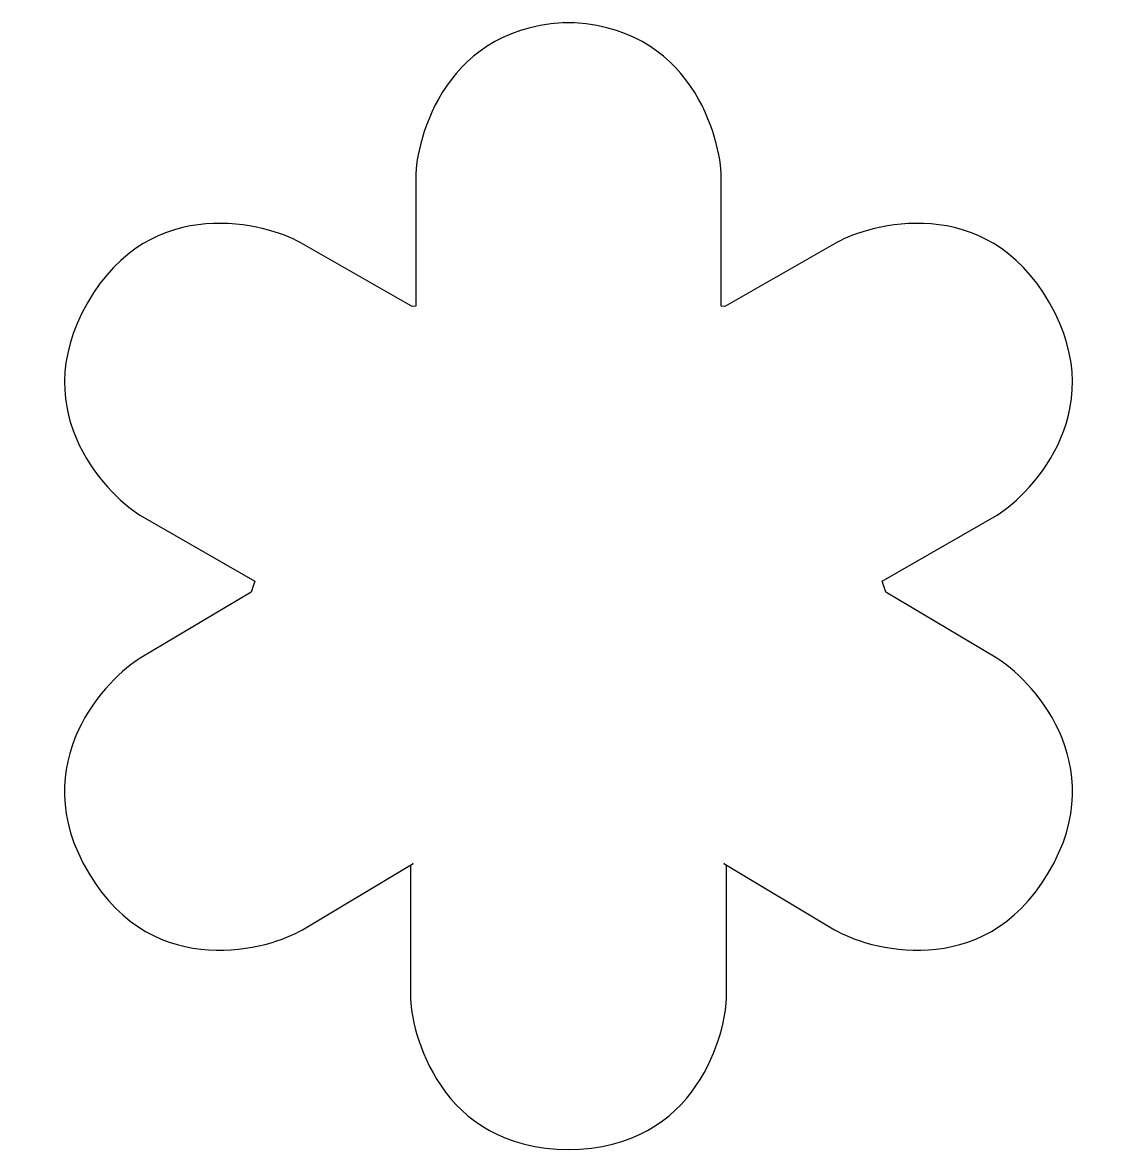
# Model space of a CAD drawing. Header units: centimetres. Extents: x -7.9 to 7.9, y -8.2 to 8.2.
import ezdxf

# ---------------------------------------------------------------- set-up
doc = ezdxf.new("R2010")
doc.units = ezdxf.units.CM
doc.header["$MEASUREMENT"] = 0
doc.layers.add('Camada 1', color=7, linetype='Continuous')

msp = doc.modelspace()

# ---------------------------------------------------------------- linework, layer by layer
at = {"layer": 'Camada 1'}
msp.add_open_spline([(-0.07938, 8.20208), (1.79916, 8.20208), (2.2225, 6.48229), (2.2225, 5.95312), (2.2225, 5.95312), (2.2225, 5.95312), (2.2225, 4.07458), (2.2225, 4.07458), (2.2225, 4.07458), (2.2225, 4.07458), (2.27759, 4.06789), (2.27759, 4.06789), (2.27759, 4.06789), (2.27759, 4.06789), (3.90787, 5.00126), (3.90787, 5.00126), (3.90787, 5.00126), (4.36705, 5.26418), (6.06991, 5.7513), (7.00326, 4.12102), (7.00326, 4.12102), (7.9366, 2.49076), (6.65446, 1.26889), (6.19525, 1.00597), (6.19525, 1.00597), (6.19525, 1.00597), (4.56499, 0.0726), (4.56499, 0.0726), (4.56499, 0.0726), (4.56499, 0.0726), (4.61989, -0.08782), (4.61989, -0.08782), (4.61989, -0.08782), (4.61989, -0.08782), (6.23298, -1.05059), (6.23298, -1.05059), (6.23298, -1.05059), (6.68735, -1.32179), (7.94716, -2.56671), (6.9844, -4.17976), (6.9844, -4.17976), (6.02163, -5.79285), (4.32793, -5.27498), (3.87353, -5.00378), (3.87353, -5.00378), (3.87353, -5.00378), (2.26047, -4.04099), (2.26047, -4.04099), (2.26047, -4.04099), (2.26047, -4.04099), (2.30185, -4.07462), (2.30185, -4.07462), (2.30185, -4.07462), (2.30185, -4.07462), (2.30185, -5.95316), (2.30185, -5.95316), (2.30185, -5.95316), (2.30185, -6.48233), (1.87852, -8.20212), (-0.00003, -8.20212), (-0.00003, -8.20212), (-1.87858, -8.20212), (-2.30191, -6.48233), (-2.30191, -5.95316), (-2.30191, -5.95316), (-2.30191, -5.95316), (-2.30191, -4.07462), (-2.30191, -4.07462), (-2.30191, -4.07462), (-2.30191, -4.07462), (-2.26053, -4.04099), (-2.26053, -4.04099), (-2.26053, -4.04099), (-2.26053, -4.04099), (-3.87359, -5.00378), (-3.87359, -5.00378), (-3.87359, -5.00378), (-4.32796, -5.27498), (-6.02169, -5.79285), (-6.98446, -4.17976), (-6.98446, -4.17976), (-7.94723, -2.5667), (-6.68741, -1.32178), (-6.23304, -1.05059), (-6.23304, -1.05059), (-6.23304, -1.05059), (-4.61995, -0.08782), (-4.61995, -0.08782), (-4.61995, -0.08782), (-4.61995, -0.08782), (-4.56505, 0.0726), (-4.56505, 0.0726), (-4.56505, 0.0726), (-4.56505, 0.0726), (-6.19531, 1.00597), (-6.19531, 1.00597), (-6.19531, 1.00597), (-6.65452, 1.26889), (-7.93667, 2.49076), (-7.00332, 4.12102), (-7.00332, 4.12102), (-6.06995, 5.7513), (-4.36712, 5.26418), (-3.90791, 5.00126), (-3.90791, 5.00126), (-3.90791, 5.00126), (-2.27763, 4.06789), (-2.27763, 4.06789), (-2.27763, 4.06789), (-2.27763, 4.06789), (-2.22252, 4.07458), (-2.22252, 4.07458), (-2.22252, 4.07458), (-2.22252, 4.07458), (-2.2225, 5.95313), (-2.2225, 5.95313), (-2.2225, 5.95313), (-2.2225, 6.4823), (-1.79917, 8.20209), (0.07938, 8.20209), (0.07938, 8.20209), (0.07938, 8.20209), (-0.07938, 8.20208), (-0.07938, 8.20208)], degree=3, knots=[0, 0, 0, 0, 0.03125, 0.03125, 0.03125, 0.03125, 0.0625, 0.0625, 0.0625, 0.0625, 0.09375, 0.09375, 0.09375, 0.09375, 0.125, 0.125, 0.125, 0.125, 0.15625, 0.15625, 0.15625, 0.15625, 0.1875, 0.1875, 0.1875, 0.1875, 0.21875, 0.21875, 0.21875, 0.21875, 0.25, 0.25, 0.25, 0.25, 0.28125, 0.28125, 0.28125, 0.28125, 0.3125, 0.3125, 0.3125, 0.3125, 0.34375, 0.34375, 0.34375, 0.34375, 0.375, 0.375, 0.375, 0.375, 0.40625, 0.40625, 0.40625, 0.40625, 0.4375, 0.4375, 0.4375, 0.4375, 0.46875, 0.46875, 0.46875, 0.46875, 0.5, 0.5, 0.5, 0.5, 0.53125, 0.53125, 0.53125, 0.53125, 0.5625, 0.5625, 0.5625, 0.5625, 0.59375, 0.59375, 0.59375, 0.59375, 0.625, 0.625, 0.625, 0.625, 0.65625, 0.65625, 0.65625, 0.65625, 0.6875, 0.6875, 0.6875, 0.6875, 0.71875, 0.71875, 0.71875, 0.71875, 0.75, 0.75, 0.75, 0.75, 0.78125, 0.78125, 0.78125, 0.78125, 0.8125, 0.8125, 0.8125, 0.8125, 0.84375, 0.84375, 0.84375, 0.84375, 0.875, 0.875, 0.875, 0.875, 0.90625, 0.90625, 0.90625, 0.90625, 0.9375, 0.9375, 0.9375, 0.9375, 1, 1, 1, 1], dxfattribs=at)

doc.saveas('drawing.dxf')
